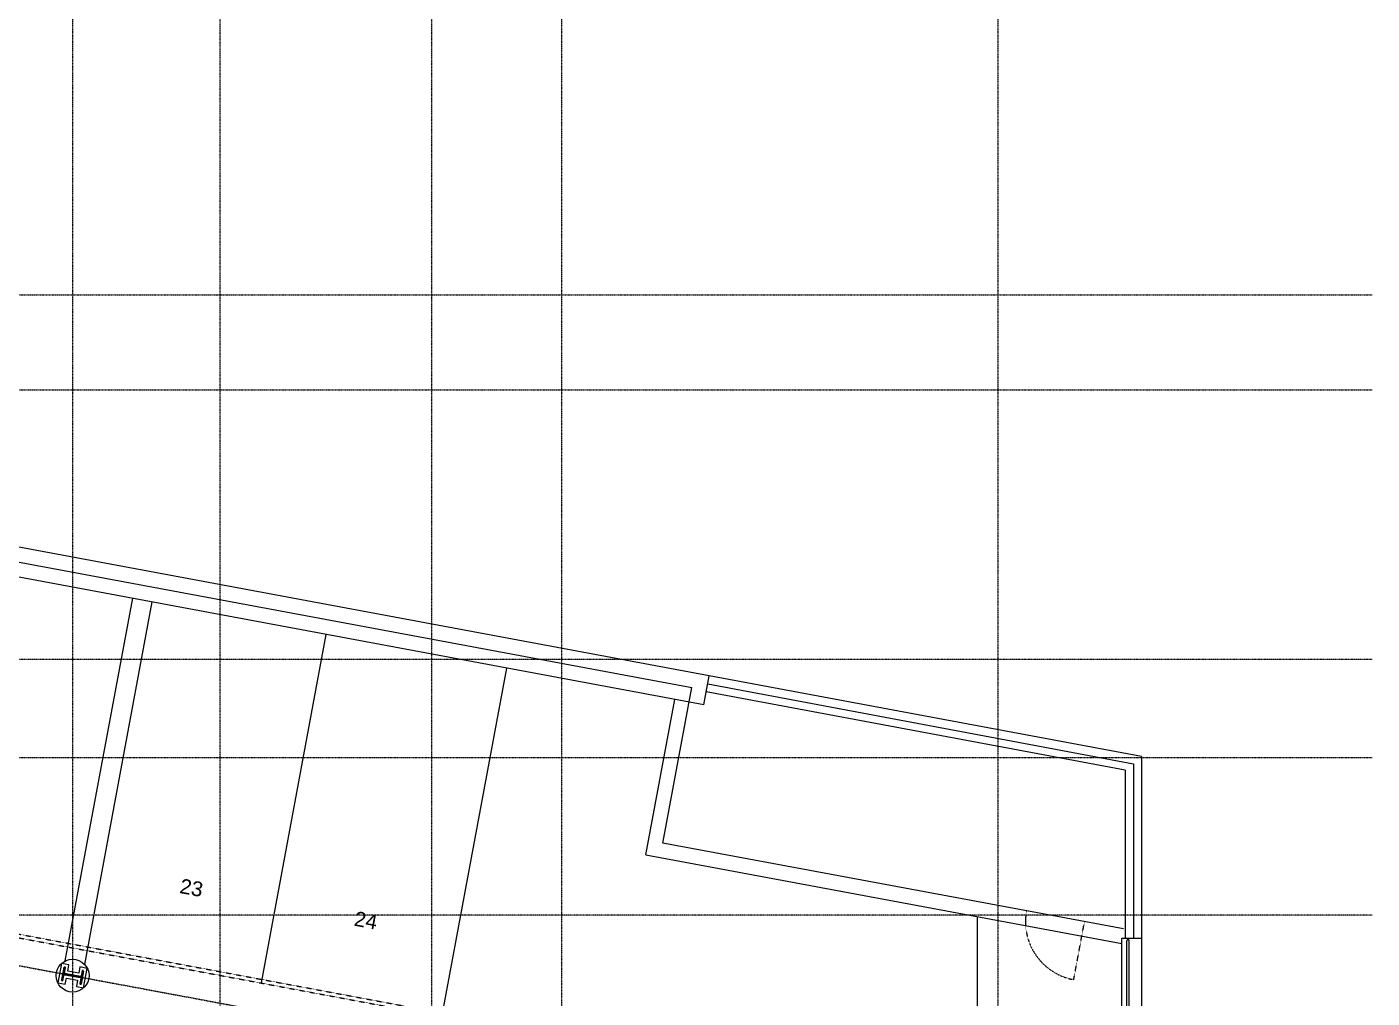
# Model space of a CAD drawing. Header units: inches. Extents: x -24247 to 247, y -491 to 2341.
# Drawn here: x -592 to 228, y 912 to 1504 of the extents above; entities that cross this region are included whole.
import ezdxf

# ---------------------------------------------------------------- set-up
doc = ezdxf.new("R2010")
doc.units = ezdxf.units.IN
doc.header["$LTSCALE"] = 0.3
doc.header["$MEASUREMENT"] = 0
for name, pattern in [('CENTER2', [1.125, 0.75, -0.125, 0.125, -0.125]), ('HIDDEN', [0.375, 0.25, -0.125]), ('HIDDEN2', [0.1875, 0.125, -0.0625])]:
    doc.linetypes.add(name, pattern=pattern)
for name, color, linetype, lineweight in [('A-Anno-Text', 7, 'Continuous', 25), ('A-Detl-Hatch', 1, 'Continuous', 18), ('A-Detl-Wide', 2, 'Continuous', 35), ('S-Detl-Hatch', 1, 'Continuous', 18)]:
    doc.layers.add(name, color=color, linetype=linetype, lineweight=lineweight)
for name, color, linetype in [('A-Flor-Hral', 7, 'Continuous'), ('A-Grid(SmallScale)', 11, 'CENTER2'), ('A-Roof-Above', 7, 'HIDDEN2'), ('A-Site-Element', 2, 'Continuous'), ('A-Site-low walls', 1, 'Continuous'), ('A-Site-Parking', 251, 'Continuous'), ('A-Site-Setback', 5, 'HIDDEN'), ('A-Wall-Full', 7, 'Continuous'), ('S-Foundation', 7, 'Continuous'), ('S-Site-Curb', 4, 'Continuous'), ('S-Structural Concrete', 4, 'Continuous')]:
    doc.layers.add(name, color=color, linetype=linetype)
doc.styles.add('G1DIM', font='arial.ttf')
doc.linetypes.add('FENCELINE1', pattern='A,0.25,-0.1,[133,ltypeshp.shx,S=0.1,R=0,X=-0.1,Y=0],-0.1,1', length=1.45)
doc.linetypes.add('FENCELINE2', pattern='A,0.25,-0.1,[132,ltypeshp.shx,S=0.1,R=0,X=-0.1,Y=0],-0.1,1', length=1.45)

# ---------------------------------------------------------------- blocks, each defined once
blk = doc.blocks.new('*U26')
at = {"layer": 'A-Detl-Hatch'}
h = blk.add_hatch(dxfattribs=at)
h.set_pattern_fill('ANSI32', color=256, scale=6, style=0)
h.set_pattern_definition([(45, (0, -5.97), (-1.591, 1.591), []), (45, (1.0607, -5.97), (-1.591, 1.591), [])])
edge = h.paths.add_edge_path()
edge.add_line((4.0025, -11.94), (4.0025, -11.425))
edge.add_line((4.0025, -11.425), (0.7475, -11.425))
edge.add_arc((0.7475, -10.825), 0.6, 180, 270, ccw=False)
edge.add_line((0.1475, -10.825), (0.1475, -1.115))
edge.add_arc((0.7475, -1.115), 0.6, 90, 180, ccw=False)
edge.add_line((0.7475, -0.515), (4.0025, -0.515))
edge.add_line((4.0025, -0.515), (4.0025, 0))
edge.add_line((4.0025, 0), (-4.0025, 0))
edge.add_line((-4.0025, 0), (-4.0025, -0.515))
edge.add_line((-4.0025, -0.515), (-0.7475, -0.515))
edge.add_arc((-0.7475, -1.115), 0.6, 0, 90, ccw=False)
edge.add_line((-0.1475, -1.115), (-0.1475, -10.825))
edge.add_arc((-0.7475, -10.825), 0.6, -90, 0, ccw=False)
edge.add_line((-0.7475, -11.425), (-4.0025, -11.425))
edge.add_line((-4.0025, -11.425), (-4.0025, -11.94))
edge.add_line((-4.0025, -11.94), (4.0025, -11.94))
at = {"color": 0, "linetype": 'ByBlock'}
blk.add_lwpolyline([(4.0025, -11.94), (4.0025, -11.425), (0.7475, -11.425, -0.41421356), (0.1475, -10.825), (0.1475, -1.115, -0.41421356), (0.7475, -0.515), (4.0025, -0.515), (4.0025, 0), (-4.0025, 0), (-4.0025, -0.515), (-0.7475, -0.515, -0.41421356), (-0.1475, -1.115), (-0.1475, -10.825, -0.41421356), (-0.7475, -11.425), (-4.0025, -11.425), (-4.0025, -11.94)], format="xyb", close=True, dxfattribs=at)
blk = doc.blocks.new('W12X40')
at = {"layer": 'S-Detl-Hatch'}
blk.add_lwpolyline([(14080.89, -7310.28), (14080.89, -7305.76), (14077.04, -7305.76), (14077.04, -7298.85), (14080.89, -7298.85), (14080.89, -7294.34), (14068.89, -7294.34), (14068.89, -7298.85), (14072.74, -7298.85), (14072.74, -7305.76), (14068.89, -7305.76), (14068.89, -7310.28)], close=True, dxfattribs=at)
at = {"layer": 'A-Detl-Wide'}
blk.add_blockref('*U26', (14074.89, -7296.34), dxfattribs=at)

msp = doc.modelspace()

# ---------------------------------------------------------------- linework, layer by layer
at = {"layer": 'A-Flor-Hral'}
for p, q in [((78.5, 738.86), (78.5, 947.33)), ((80, 737.82), (80, 947.33))]:
    msp.add_line(p, q, dxfattribs=at)
msp.add_arc((79.25, 947.33), 0.75, 0, 180, dxfattribs=at)
at = {"layer": 'A-Grid(SmallScale)'}
for p, q in [((-564, 1771.74), (-564, -107.53)), ((-474, -107.53), (-474, 1771.74)), ((-345, -107.53), (-345, 1771.74)), ((-266, 1771.74), (-266, -107.53)), ((0, 1771.74), (0, -107.53)), ((-3580, 1488.28), (228, 778.5)), ((-3580, 1341), (228, 1341)), ((-3580, 1283), (228, 1283)), ((-3580, 1119), (228, 1119)), ((-3580, 1059), (228, 1059)), ((228, 963), (-3580, 963))]:
    msp.add_line(p, q, dxfattribs=at)
at = {"layer": 'A-Roof-Above'}
msp.add_lwpolyline([(-3347.5, 1299.62), (-3098.62, 1299.62), (-3098.62, 1357.62), (-2779.38, 1357.62), (-2779.38, 1135.62), (-2719.38, 1135.62), (-2719.38, 704.87), (-2229.63, 704.87), (-2229.63, 1135.62), (-1585.38, 1135.62), (-1585.38, 622.88), (-1028.63, 622.88), (-1028.63, 1029.64), (15.5, 835.02)], dxfattribs=at)
at = {"layer": 'A-Site-Element', "linetype": 'FENCELINE2'}
for points in [[(-3355.5, 1299.8), (-3355.5, 1456.46), (-2974.14, 1385.38), (-2931.66, 1613.3), (-186.52, 1101.62)], [(76.5, 954.6), (-204.18, 1006.92), (-186.52, 1101.62)]]:
    msp.add_lwpolyline(points, dxfattribs=at)
at = {"layer": 'A-Site-Element', "linetype": 'FENCELINE1', "ltscale": 0.5}
msp.add_lwpolyline([(-176.94, 1103.91), (82.5, 1055.2), (82.5, 949)], dxfattribs=at)
at = {"layer": 'A-Site-Element', "linetype": 'HIDDEN2', "ltscale": 0.5}
msp.add_lwpolyline([(17.34, 965.63, 0.414214), (46.14, 923.64), (52.73, 959.03)], format="xyb", dxfattribs=at)
at = {"layer": 'A-Site-low walls'}
for p, q in [((87.5, 1059.7), (-176.03, 1108.82)), ((77.5, 1051.39), (-177.86, 1098.99)), ((87.5, 1059.7), (87.5, 949)), ((77.5, 1051.39), (77.5, 949))]:
    msp.add_line(p, q, dxfattribs=at)
at = {"layer": 'A-Site-Parking'}
for p, q in [((-568.43, 935.09), (-527.23, 1156.13)), ((-556.64, 932.89), (-515.44, 1153.93)), ((-448.94, 921.66), (-409.36, 1134)), ((-345.43, 865.75), (-299.26, 1113.48)), ((-12.5, 840.24), (-12.5, 962.03))]:
    msp.add_line(p, q, dxfattribs=at)
at = {"layer": 'A-Site-Setback'}
msp.add_lwpolyline([(-3368, 1467.95), (-92.22, 857.37, 0.002374), (40, 833.37), (40, 25), (-2900, 25, 0.00067), (-2984.09, 24.89, 0.001041), (-3368, 23.49), (-3368, 827.74), (-3368, 1467.95)], format="xyb", dxfattribs=at)
at = {"layer": 'A-Wall-Full'}
for p, q in [((-176.03, 1108.82), (-2938.86, 1623.79)), ((-179.32, 1091.13), (-2924.46, 1602.8)), ((-179.32, 1091.13), (-176.03, 1108.82))]:
    msp.add_line(p, q, dxfattribs=at)
at = {"layer": 'S-Foundation'}
msp.add_lwpolyline([(15.5, -15), (75.5, -15), (75.5, 937), (75.5, 937), (75.5, 949), (87.5, 949), (87.5, -27), (75.5, -27)], dxfattribs=at)
at = {"layer": 'S-Site-Curb'}
for q in [(-197.02, 1094.43), (75.5, 945.63)]:
    msp.add_line((-214.67, 999.72), q, dxfattribs=at)
at = {"layer": 'S-Structural Concrete'}
msp.add_circle((-564, 926.13), 10, dxfattribs=at)

# ---------------------------------------------------------------- block references
at = {"rotation": 79.44166666666703}
msp.add_blockref('W12X40', (-10321.7, -11572.41), dxfattribs=at)

# ---------------------------------------------------------------- texts
at = {"layer": 'A-Anno-Text', "color": 2, "char_height": 9, "width": 19.7484, "attachment_point": 5, "rotation": 349.44167, "style": 'G1DIM'}
for s, insert in [('23', (-491.53, 979.62)), ('24', (-385.24, 959.8))]:
    msp.add_mtext(s, dxfattribs=dict(at, insert=insert))

doc.saveas('drawing.dxf')
